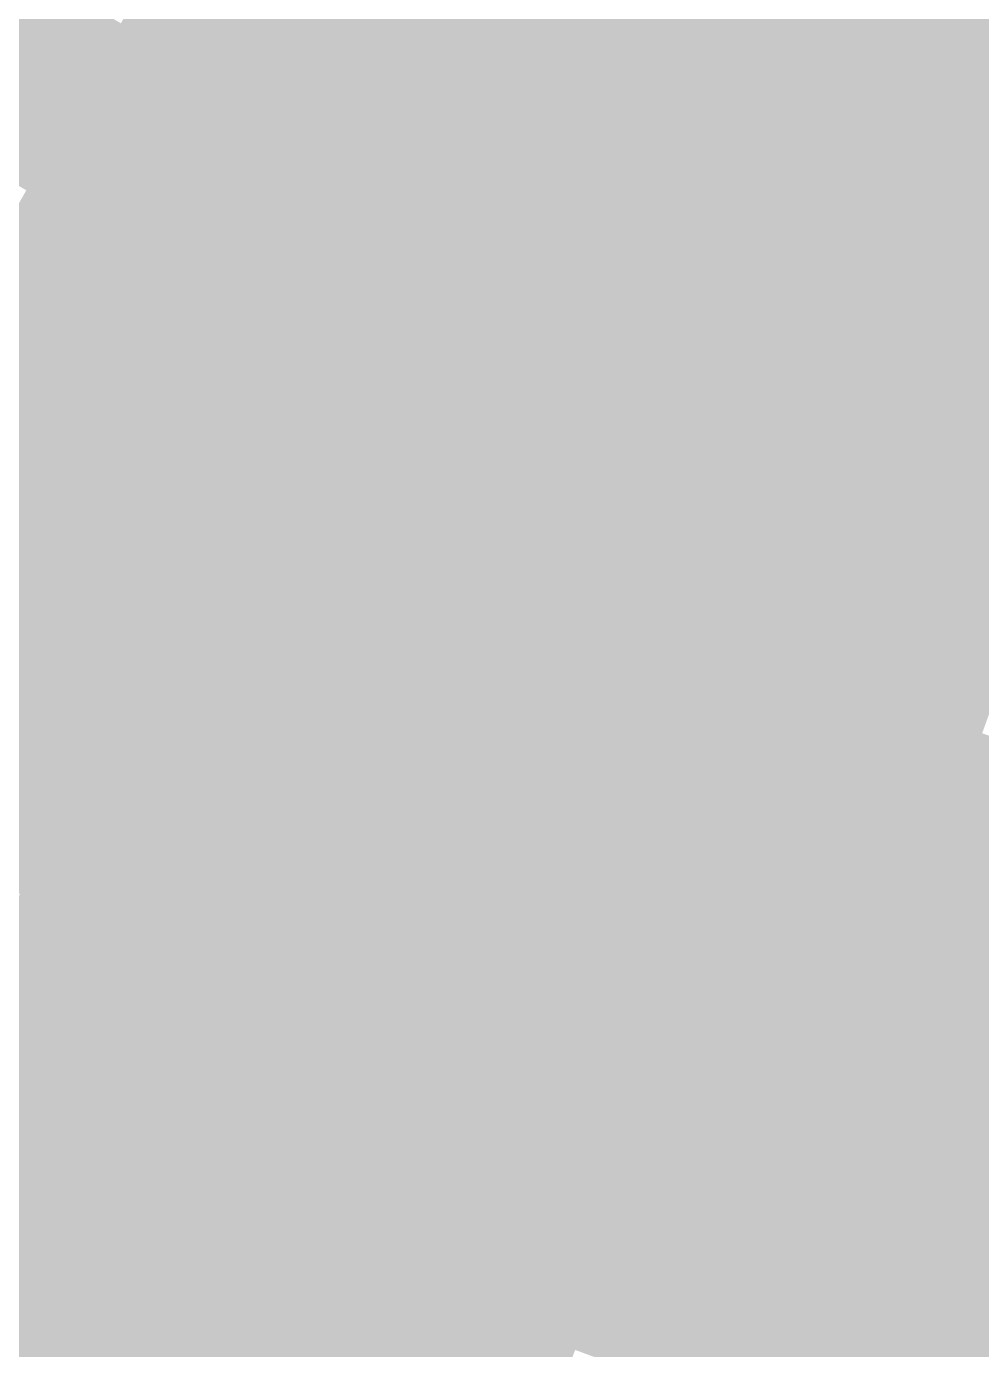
# Model space of a CAD drawing. Header units: inches. Extents: x -266 to 784, y -170 to 213.
# Drawn here: x -65.06 to -45.16, y -139.01 to -111.44 of the extents above; entities that cross this region are included whole.
import ezdxf

# ---------------------------------------------------------------- set-up
doc = ezdxf.new("R2010")
doc.units = ezdxf.units.IN
doc.header["$MEASUREMENT"] = 0

msp = doc.modelspace()

# ---------------------------------------------------------------- linework, layer by layer
at = {"color": 173, "true_color": 0x6661c3}
msp.add_solid([(-55.751805, -110.759813), (-56.201416, -111.653038), (-58.453195, -109.358237), (-58.924592, -110.240158)], dxfattribs=at)
at = {"color": 173, "true_color": 0x7168d0}
msp.add_solid([(-49.034199, -110.61938), (-49.43944, -111.53359), (-51.734166, -109.382704), (-52.161721, -110.286694)], dxfattribs=at)
at = {"color": 173, "true_color": 0x5f5dbb}
msp.add_solid([(-59.395989, -111.122079), (-59.867386, -112.004001), (-62.105172, -109.630961), (-62.59807, -110.501048)], dxfattribs=at)
at = {"color": 183, "true_color": 0x766ad4}
msp.add_solid([(-45.922012, -110.865544), (-46.304695, -111.789423), (-48.628958, -109.705171), (-49.034199, -110.61938)], dxfattribs=at)
at = {"color": 165, "true_color": 0x5959b2}
msp.add_solid([(-63.090969, -111.371135), (-63.583867, -112.241222), (-65.805151, -109.789262), (-66.319254, -110.646991)], dxfattribs=at)
at = {"color": 173, "true_color": 0x6a63c8}
msp.add_solid([(-52.589277, -111.190683), (-53.016832, -112.094672), (-55.302194, -109.866589), (-55.751805, -110.759813)], dxfattribs=at)
at = {"color": 183, "true_color": 0x7b6cd9}
msp.add_solid([(-42.827509, -111.026143), (-43.187404, -111.959136), (-45.539328, -109.941664), (-45.922012, -110.865544)], dxfattribs=at)
at = {"color": 173, "true_color": 0x645fbf}
msp.add_solid([(-56.201416, -111.653038), (-56.651028, -112.546262), (-58.924592, -110.240158), (-59.395989, -111.122079)], dxfattribs=at)
at = {"color": 173, "true_color": 0x5d5bb6}
msp.add_solid([(-59.867386, -112.004001), (-60.338782, -112.885922), (-62.59807, -110.501048), (-63.090969, -111.371135)], dxfattribs=at)
at = {"color": 173, "true_color": 0x6f65cc}
msp.add_solid([(-49.43944, -111.53359), (-49.844682, -112.4478), (-52.161721, -110.286694), (-52.589277, -111.190683)], dxfattribs=at)
at = {"color": 165, "true_color": 0x5656ae}
msp.add_solid([(-63.583867, -112.241222), (-64.076765, -113.111309), (-66.319254, -110.646991), (-66.833357, -111.504719)], dxfattribs=at)
at = {"color": 173, "true_color": 0x6861c3}
msp.add_solid([(-53.016832, -112.094672), (-53.444387, -112.998662), (-55.751805, -110.759813), (-56.201416, -111.653038)], dxfattribs=at)
at = {"color": 183, "true_color": 0x7468d0}
msp.add_solid([(-46.304695, -111.789423), (-46.687379, -112.713303), (-49.034199, -110.61938), (-49.43944, -111.53359)], dxfattribs=at)
at = {"color": 183, "true_color": 0x796ad4}
msp.add_solid([(-43.187404, -111.959136), (-43.547299, -112.892129), (-45.922012, -110.865544), (-46.304695, -111.789423)], dxfattribs=at)
at = {"color": 185, "true_color": 0x5b59b2}
msp.add_solid([(-60.338782, -112.885922), (-60.810179, -113.767843), (-63.090969, -111.371135), (-63.583867, -112.241222)], dxfattribs=at)
at = {"color": 173, "true_color": 0x615dbb}
msp.add_solid([(-56.651028, -112.546262), (-57.100639, -113.439486), (-59.395989, -111.122079), (-59.867386, -112.004001)], dxfattribs=at)
at = {"color": 173, "true_color": 0x6d63c8}
msp.add_solid([(-49.844682, -112.4478), (-50.249923, -113.36201), (-52.589277, -111.190683), (-53.016832, -112.094672)], dxfattribs=at)
at = {"color": 175, "true_color": 0x5454aa}
msp.add_solid([(-64.076765, -113.111309), (-64.569663, -113.981396), (-66.833357, -111.504719), (-67.34746, -112.362448)], dxfattribs=at)
at = {"color": 173, "true_color": 0x665fbf}
msp.add_solid([(-53.444387, -112.998662), (-53.871942, -113.902651), (-56.201416, -111.653038), (-56.651028, -112.546262)], dxfattribs=at)
at = {"color": 173, "true_color": 0x7165cc}
msp.add_solid([(-46.687379, -112.713303), (-47.070062, -113.637182), (-49.43944, -111.53359), (-49.844682, -112.4478)], dxfattribs=at)
at = {"color": 183, "true_color": 0x7668d0}
msp.add_solid([(-43.547299, -112.892129), (-43.907194, -113.825121), (-46.304695, -111.789423), (-46.687379, -112.713303)], dxfattribs=at)
at = {"color": 173, "true_color": 0x5f5bb6}
msp.add_solid([(-57.100639, -113.439486), (-57.55025, -114.332711), (-59.867386, -112.004001), (-60.338782, -112.885922)], dxfattribs=at)
at = {"color": 173, "true_color": 0x6a61c3}
msp.add_solid([(-50.249923, -113.36201), (-50.655164, -114.276219), (-53.016832, -112.094672), (-53.444387, -112.998662)], dxfattribs=at)
at = {"color": 175, "true_color": 0x5252a5}
msp.add_solid([(-64.569663, -113.981396), (-65.062561, -114.851483), (-67.34746, -112.362448), (-67.861562, -113.220177)], dxfattribs=at)
at = {"color": 185, "true_color": 0x5956ae}
msp.add_solid([(-60.810179, -113.767843), (-61.281576, -114.649764), (-63.583867, -112.241222), (-64.076765, -113.111309)], dxfattribs=at)
at = {"color": 173, "true_color": 0x6f63c8}
msp.add_solid([(-47.070062, -113.637182), (-47.452746, -114.561062), (-49.844682, -112.4478), (-50.249923, -113.36201)], dxfattribs=at)
at = {"color": 173, "true_color": 0x635dbb}
msp.add_solid([(-53.871942, -113.902651), (-54.299497, -114.80664), (-56.651028, -112.546262), (-57.100639, -113.439486)], dxfattribs=at)
at = {"color": 183, "true_color": 0x7465cc}
msp.add_solid([(-43.907194, -113.825121), (-44.26709, -114.758114), (-46.687379, -112.713303), (-47.070062, -113.637182)], dxfattribs=at)
at = {"color": 185, "true_color": 0x5d59b2}
msp.add_solid([(-57.55025, -114.332711), (-57.999862, -115.225935), (-60.338782, -112.885922), (-60.810179, -113.767843)], dxfattribs=at)
at = {"color": 173, "true_color": 0x685fbf}
msp.add_solid([(-50.655164, -114.276219), (-51.060406, -115.190429), (-53.444387, -112.998662), (-53.871942, -113.902651)], dxfattribs=at)
at = {"color": 185, "true_color": 0x5654aa}
msp.add_solid([(-61.281576, -114.649764), (-61.752973, -115.531686), (-64.076765, -113.111309), (-64.569663, -113.981396)], dxfattribs=at)
at = {"color": 173, "true_color": 0x615bb6}
msp.add_solid([(-54.299497, -114.80664), (-54.727052, -115.71063), (-57.100639, -113.439486), (-57.55025, -114.332711)], dxfattribs=at)
at = {"color": 173, "true_color": 0x6d61c3}
msp.add_solid([(-47.452746, -114.561062), (-47.835429, -115.484942), (-50.249923, -113.36201), (-50.655164, -114.276219)], dxfattribs=at)
at = {"color": 185, "true_color": 0x5b56ae}
msp.add_solid([(-57.999862, -115.225935), (-58.449473, -116.119159), (-60.810179, -113.767843), (-61.281576, -114.649764)], dxfattribs=at)
at = {"color": 173, "true_color": 0x7163c8}
msp.add_solid([(-44.26709, -114.758114), (-44.626985, -115.691107), (-47.070062, -113.637182), (-47.452746, -114.561062)], dxfattribs=at)
at = {"color": 175, "true_color": 0x5452a5}
msp.add_solid([(-61.752973, -115.531686), (-62.224369, -116.413607), (-64.569663, -113.981396), (-65.062561, -114.851483)], dxfattribs=at)
at = {"color": 173, "true_color": 0x665dbb}
msp.add_solid([(-51.060406, -115.190429), (-51.465647, -116.104639), (-53.871942, -113.902651), (-54.299497, -114.80664)], dxfattribs=at)
at = {"color": 185, "true_color": 0x5f59b2}
msp.add_solid([(-54.727052, -115.71063), (-55.154607, -116.614619), (-57.55025, -114.332711), (-57.999862, -115.225935)], dxfattribs=at)
at = {"color": 173, "true_color": 0x6a5fbf}
msp.add_solid([(-47.835429, -115.484942), (-48.218112, -116.408821), (-50.655164, -114.276219), (-51.060406, -115.190429)], dxfattribs=at)
at = {"color": 185, "true_color": 0x5854aa}
msp.add_solid([(-58.449473, -116.119159), (-58.899084, -117.012383), (-61.281576, -114.649764), (-61.752973, -115.531686)], dxfattribs=at)
at = {"color": 173, "true_color": 0x6f61c3}
msp.add_solid([(-44.626985, -115.691107), (-44.98688, -116.6241), (-47.452746, -114.561062), (-47.835429, -115.484942)], dxfattribs=at)
at = {"color": 175, "true_color": 0x5250a1}
msp.add_solid([(-62.224369, -116.413607), (-62.695766, -117.295528), (-65.062561, -114.851483), (-65.55546, -115.72157)], dxfattribs=at)
at = {"color": 173, "true_color": 0x635bb6}
msp.add_solid([(-51.465647, -116.104639), (-51.870888, -117.018849), (-54.299497, -114.80664), (-54.727052, -115.71063)], dxfattribs=at)
at = {"color": 185, "true_color": 0x5d56ae}
msp.add_solid([(-55.154607, -116.614619), (-55.582162, -117.518608), (-57.999862, -115.225935), (-58.449473, -116.119159)], dxfattribs=at)
at = {"color": 173, "true_color": 0x685dbb}
msp.add_solid([(-48.218112, -116.408821), (-48.600796, -117.332701), (-51.060406, -115.190429), (-51.465647, -116.104639)], dxfattribs=at)
at = {"color": 173, "true_color": 0x6c5fbf}
msp.add_solid([(-44.98688, -116.6241), (-45.346775, -117.557093), (-47.835429, -115.484942), (-48.218112, -116.408821)], dxfattribs=at)
at = {"color": 175, "true_color": 0x504e9d}
msp.add_solid([(-62.695766, -117.295528), (-63.167163, -118.177449), (-65.55546, -115.72157), (-66.048358, -116.591657)], dxfattribs=at)
at = {"color": 185, "true_color": 0x5652a5}
msp.add_solid([(-58.899084, -117.012383), (-59.348696, -117.905608), (-61.752973, -115.531686), (-62.224369, -116.413607)], dxfattribs=at)
at = {"color": 185, "true_color": 0x6159b2}
msp.add_solid([(-51.870888, -117.018849), (-52.27613, -117.933058), (-54.727052, -115.71063), (-55.154607, -116.614619)], dxfattribs=at)
at = {"color": 185, "true_color": 0x5a54aa}
msp.add_solid([(-55.582162, -117.518608), (-56.009717, -118.422597), (-58.449473, -116.119159), (-58.899084, -117.012383)], dxfattribs=at)
at = {"color": 173, "true_color": 0x655bb6}
msp.add_solid([(-48.600796, -117.332701), (-48.983479, -118.25658), (-51.465647, -116.104639), (-51.870888, -117.018849)], dxfattribs=at)
at = {"color": 175, "true_color": 0x4e4c99}
msp.add_solid([(-63.167163, -118.177449), (-63.638559, -119.059371), (-66.048358, -116.591657), (-66.541256, -117.461744)], dxfattribs=at)
at = {"color": 175, "true_color": 0x5450a1}
msp.add_solid([(-59.348696, -117.905608), (-59.798307, -118.798832), (-62.224369, -116.413607), (-62.695766, -117.295528)], dxfattribs=at)
at = {"color": 185, "true_color": 0x5f56ae}
msp.add_solid([(-52.27613, -117.933058), (-52.681371, -118.847268), (-55.154607, -116.614619), (-55.582162, -117.518608)], dxfattribs=at)
at = {"color": 173, "true_color": 0x6a5dbb}
msp.add_solid([(-45.346775, -117.557093), (-45.70667, -118.490085), (-48.218112, -116.408821), (-48.600796, -117.332701)], dxfattribs=at)
at = {"color": 173, "true_color": 0x6f5fbf}
msp.add_solid([(-42.111232, -117.693008), (-42.448122, -118.634552), (-44.98688, -116.6241), (-45.346775, -117.557093)], dxfattribs=at)
at = {"color": 185, "true_color": 0x5852a5}
msp.add_solid([(-56.009717, -118.422597), (-56.437272, -119.326587), (-58.899084, -117.012383), (-59.348696, -117.905608)], dxfattribs=at)
at = {"color": 185, "true_color": 0x6359b2}
msp.add_solid([(-48.983479, -118.25658), (-49.366163, -119.18046), (-51.870888, -117.018849), (-52.27613, -117.933058)], dxfattribs=at)
at = {"color": 175, "true_color": 0x524e9d}
msp.add_solid([(-59.798307, -118.798832), (-60.247918, -119.692056), (-62.695766, -117.295528), (-63.167163, -118.177449)], dxfattribs=at)
at = {"color": 173, "true_color": 0x685bb6}
msp.add_solid([(-45.70667, -118.490085), (-46.066565, -119.423078), (-48.600796, -117.332701), (-48.983479, -118.25658)], dxfattribs=at)
at = {"color": 175, "true_color": 0x4b4a94}
msp.add_solid([(-63.638559, -119.059371), (-64.109956, -119.941292), (-66.541256, -117.461744), (-67.034154, -118.331831)], dxfattribs=at)
at = {"color": 185, "true_color": 0x5c54aa}
msp.add_solid([(-52.681371, -118.847268), (-53.086612, -119.761478), (-55.582162, -117.518608), (-56.009717, -118.422597)], dxfattribs=at)
at = {"color": 173, "true_color": 0x6c5dbb}
msp.add_solid([(-42.448122, -118.634552), (-42.785011, -119.576096), (-45.346775, -117.557093), (-45.70667, -118.490085)], dxfattribs=at)
at = {"color": 185, "true_color": 0x5650a1}
msp.add_solid([(-56.437272, -119.326587), (-56.864827, -120.230576), (-59.348696, -117.905608), (-59.798307, -118.798832)], dxfattribs=at)
at = {"color": 185, "true_color": 0x6156ae}
msp.add_solid([(-49.366163, -119.18046), (-49.748846, -120.104339), (-52.27613, -117.933058), (-52.681371, -118.847268)], dxfattribs=at)
at = {"color": 175, "true_color": 0x4f4c99}
msp.add_solid([(-60.247918, -119.692056), (-60.69753, -120.585281), (-63.167163, -118.177449), (-63.638559, -119.059371)], dxfattribs=at)
at = {"color": 185, "true_color": 0x6559b2}
msp.add_solid([(-46.066565, -119.423078), (-46.42646, -120.356071), (-48.983479, -118.25658), (-49.366163, -119.18046)], dxfattribs=at)
at = {"color": 175, "true_color": 0x494890}
msp.add_solid([(-64.109956, -119.941292), (-64.581353, -120.823213), (-67.034154, -118.331831), (-67.527052, -119.201918)], dxfattribs=at)
at = {"color": 185, "true_color": 0x5a52a5}
msp.add_solid([(-53.086612, -119.761478), (-53.491853, -120.675688), (-56.009717, -118.422597), (-56.437272, -119.326587)], dxfattribs=at)
at = {"color": 173, "true_color": 0x6a5bb6}
msp.add_solid([(-42.785011, -119.576096), (-43.121901, -120.51764), (-45.70667, -118.490085), (-46.066565, -119.423078)], dxfattribs=at)
at = {"color": 175, "true_color": 0x534e9d}
msp.add_solid([(-56.864827, -120.230576), (-57.292383, -121.134565), (-59.798307, -118.798832), (-60.247918, -119.692056)], dxfattribs=at)
at = {"color": 175, "true_color": 0x4d4a94}
msp.add_solid([(-60.69753, -120.585281), (-61.147141, -121.478505), (-63.638559, -119.059371), (-64.109956, -119.941292)], dxfattribs=at)
at = {"color": 185, "true_color": 0x5e54aa}
msp.add_solid([(-49.748846, -120.104339), (-50.13153, -121.028219), (-52.681371, -118.847268), (-53.086612, -119.761478)], dxfattribs=at)
at = {"color": 175, "true_color": 0x47458c}
msp.add_solid([(-64.581353, -120.823213), (-65.05275, -121.705134), (-67.527052, -119.201918), (-68.019951, -120.072005)], dxfattribs=at)
at = {"color": 185, "true_color": 0x5850a1}
msp.add_solid([(-53.491853, -120.675688), (-53.897095, -121.589898), (-56.437272, -119.326587), (-56.864827, -120.230576)], dxfattribs=at)
at = {"color": 185, "true_color": 0x6356ae}
msp.add_solid([(-46.42646, -120.356071), (-46.786355, -121.289064), (-49.366163, -119.18046), (-49.748846, -120.104339)], dxfattribs=at)
at = {"color": 173, "true_color": 0x6759b2}
msp.add_solid([(-43.121901, -120.51764), (-43.458791, -121.459184), (-46.066565, -119.423078), (-46.42646, -120.356071)], dxfattribs=at)
at = {"color": 175, "true_color": 0x514c99}
msp.add_solid([(-57.292383, -121.134565), (-57.719938, -122.038555), (-60.247918, -119.692056), (-60.69753, -120.585281)], dxfattribs=at)
at = {"color": 185, "true_color": 0x5c52a5}
msp.add_solid([(-50.13153, -121.028219), (-50.514213, -121.952098), (-53.086612, -119.761478), (-53.491853, -120.675688)], dxfattribs=at)
at = {"color": 177, "true_color": 0x454388}
msp.add_solid([(-65.05275, -121.705134), (-65.524146, -122.587056), (-68.019951, -120.072005), (-68.512849, -120.942092)], dxfattribs=at)
at = {"color": 175, "true_color": 0x4b4890}
msp.add_solid([(-61.147141, -121.478505), (-61.596752, -122.371729), (-64.109956, -119.941292), (-64.581353, -120.823213)], dxfattribs=at)
at = {"color": 185, "true_color": 0x6054aa}
msp.add_solid([(-46.786355, -121.289064), (-47.14625, -122.222057), (-49.748846, -120.104339), (-50.13153, -121.028219)], dxfattribs=at)
at = {"color": 175, "true_color": 0x554e9d}
msp.add_solid([(-53.897095, -121.589898), (-54.302336, -122.504107), (-56.864827, -120.230576), (-57.292383, -121.134565)], dxfattribs=at)
at = {"color": 185, "true_color": 0x6556ae}
msp.add_solid([(-43.458791, -121.459184), (-43.795681, -122.400728), (-46.42646, -120.356071), (-46.786355, -121.289064)], dxfattribs=at)
at = {"color": 175, "true_color": 0x4f4a94}
msp.add_solid([(-57.719938, -122.038555), (-58.147493, -122.942544), (-60.69753, -120.585281), (-61.147141, -121.478505)], dxfattribs=at)
at = {"color": 185, "true_color": 0x5a50a1}
msp.add_solid([(-50.514213, -121.952098), (-50.896897, -122.875978), (-53.491853, -120.675688), (-53.897095, -121.589898)], dxfattribs=at)
at = {"color": 175, "true_color": 0x49458c}
msp.add_solid([(-61.596752, -122.371729), (-62.046364, -123.264954), (-64.581353, -120.823213), (-65.05275, -121.705134)], dxfattribs=at)
at = {"color": 185, "true_color": 0x5e52a5}
msp.add_solid([(-47.14625, -122.222057), (-47.506145, -123.155049), (-50.13153, -121.028219), (-50.514213, -121.952098)], dxfattribs=at)
at = {"color": 175, "true_color": 0x534c99}
msp.add_solid([(-54.302336, -122.504107), (-54.707577, -123.418317), (-57.292383, -121.134565), (-57.719938, -122.038555)], dxfattribs=at)
at = {"color": 185, "true_color": 0x6254aa}
msp.add_solid([(-43.795681, -122.400728), (-44.132571, -123.342273), (-46.786355, -121.289064), (-47.14625, -122.222057)], dxfattribs=at)
at = {"color": 175, "true_color": 0x4d4890}
msp.add_solid([(-58.147493, -122.942544), (-58.575048, -123.846533), (-61.147141, -121.478505), (-61.596752, -122.371729)], dxfattribs=at)
at = {"color": 177, "true_color": 0x464388}
msp.add_solid([(-62.046364, -123.264954), (-62.495975, -124.158178), (-65.05275, -121.705134), (-65.524146, -122.587056)], dxfattribs=at)
at = {"color": 185, "true_color": 0x574e9d}
msp.add_solid([(-50.896897, -122.875978), (-51.27958, -123.799857), (-53.897095, -121.589898), (-54.302336, -122.504107)], dxfattribs=at)
at = {"color": 175, "true_color": 0x514a94}
msp.add_solid([(-54.707577, -123.418317), (-55.112819, -124.332527), (-57.719938, -122.038555), (-58.147493, -122.942544)], dxfattribs=at)
at = {"color": 185, "true_color": 0x5b50a1}
msp.add_solid([(-47.506145, -123.155049), (-47.86604, -124.088042), (-50.514213, -121.952098), (-50.896897, -122.875978)], dxfattribs=at)
at = {"color": 175, "true_color": 0x4a458c}
msp.add_solid([(-58.575048, -123.846533), (-59.002603, -124.750522), (-61.596752, -122.371729), (-62.046364, -123.264954)], dxfattribs=at)
at = {"color": 185, "true_color": 0x6052a5}
msp.add_solid([(-44.132571, -123.342273), (-44.469461, -124.283817), (-47.14625, -122.222057), (-47.506145, -123.155049)], dxfattribs=at)
at = {"color": 177, "true_color": 0x444183}
msp.add_solid([(-62.495975, -124.158178), (-62.945586, -125.051402), (-65.524146, -122.587056), (-65.995543, -123.468977)], dxfattribs=at)
at = {"color": 175, "true_color": 0x554c99}
msp.add_solid([(-51.27958, -123.799857), (-51.662263, -124.723737), (-54.302336, -122.504107), (-54.707577, -123.418317)], dxfattribs=at)
at = {"color": 175, "true_color": 0x4e4890}
msp.add_solid([(-55.112819, -124.332527), (-55.51806, -125.246737), (-58.147493, -122.942544), (-58.575048, -123.846533)], dxfattribs=at)
at = {"color": 185, "true_color": 0x594e9d}
msp.add_solid([(-47.86604, -124.088042), (-48.225935, -125.021035), (-50.896897, -122.875978), (-51.27958, -123.799857)], dxfattribs=at)
at = {"color": 185, "true_color": 0x5d50a1}
msp.add_solid([(-44.469461, -124.283817), (-44.806351, -125.225361), (-47.506145, -123.155049), (-47.86604, -124.088042)], dxfattribs=at)
at = {"color": 177, "true_color": 0x423f7f}
msp.add_solid([(-62.945586, -125.051402), (-63.395197, -125.944626), (-65.995543, -123.468977), (-66.46694, -124.350898)], dxfattribs=at)
at = {"color": 187, "true_color": 0x484388}
msp.add_solid([(-59.002603, -124.750522), (-59.430158, -125.654512), (-62.046364, -123.264954), (-62.495975, -124.158178)], dxfattribs=at)
at = {"color": 175, "true_color": 0x524a94}
msp.add_solid([(-51.662263, -124.723737), (-52.044947, -125.647616), (-54.707577, -123.418317), (-55.112819, -124.332527)], dxfattribs=at)
at = {"color": 187, "true_color": 0x4c458c}
msp.add_solid([(-55.51806, -125.246737), (-55.923301, -126.160946), (-58.575048, -123.846533), (-59.002603, -124.750522)], dxfattribs=at)
at = {"color": 185, "true_color": 0x574c99}
msp.add_solid([(-48.225935, -125.021035), (-48.58583, -125.954028), (-51.27958, -123.799857), (-51.662263, -124.723737)], dxfattribs=at)
at = {"color": 177, "true_color": 0x464183}
msp.add_solid([(-59.430158, -125.654512), (-59.857713, -126.558501), (-62.495975, -124.158178), (-62.945586, -125.051402)], dxfattribs=at)
at = {"color": 175, "true_color": 0x504890}
msp.add_solid([(-52.044947, -125.647616), (-52.42763, -126.571496), (-55.112819, -124.332527), (-55.51806, -125.246737)], dxfattribs=at)
at = {"color": 185, "true_color": 0x5b4e9d}
msp.add_solid([(-44.806351, -125.225361), (-45.14324, -126.166905), (-47.86604, -124.088042), (-48.225935, -125.021035)], dxfattribs=at)
at = {"color": 177, "true_color": 0x403d7b}
msp.add_solid([(-63.395197, -125.944626), (-63.844809, -126.837851), (-66.46694, -124.350898), (-66.938337, -125.23282)], dxfattribs=at)
at = {"color": 187, "true_color": 0x4a4388}
msp.add_solid([(-55.923301, -126.160946), (-56.328543, -127.075156), (-59.002603, -124.750522), (-59.430158, -125.654512)], dxfattribs=at)
at = {"color": 175, "true_color": 0x544a94}
msp.add_solid([(-48.58583, -125.954028), (-48.945725, -126.887021), (-51.662263, -124.723737), (-52.044947, -125.647616)], dxfattribs=at)
at = {"color": 177, "true_color": 0x443f7f}
msp.add_solid([(-59.857713, -126.558501), (-60.285268, -127.46249), (-62.945586, -125.051402), (-63.395197, -125.944626)], dxfattribs=at)
at = {"color": 185, "true_color": 0x584c99}
msp.add_solid([(-45.14324, -126.166905), (-45.48013, -127.108449), (-48.225935, -125.021035), (-48.58583, -125.954028)], dxfattribs=at)
at = {"color": 177, "true_color": 0x3e3b76}
msp.add_solid([(-63.844809, -126.837851), (-64.29442, -127.731075), (-66.938337, -125.23282), (-67.409733, -126.114741)], dxfattribs=at)
at = {"color": 187, "true_color": 0x4e458c}
msp.add_solid([(-52.42763, -126.571496), (-52.810314, -127.495375), (-55.51806, -125.246737), (-55.923301, -126.160946)], dxfattribs=at)
at = {"color": 177, "true_color": 0x474183}
msp.add_solid([(-56.328543, -127.075156), (-56.733784, -127.989366), (-59.430158, -125.654512), (-59.857713, -126.558501)], dxfattribs=at)
at = {"color": 175, "true_color": 0x524890}
msp.add_solid([(-48.945725, -126.887021), (-49.30562, -127.820013), (-52.044947, -125.647616), (-52.42763, -126.571496)], dxfattribs=at)
at = {"color": 177, "true_color": 0x413d7b}
msp.add_solid([(-60.285268, -127.46249), (-60.712823, -128.36648), (-63.395197, -125.944626), (-63.844809, -126.837851)], dxfattribs=at)
at = {"color": 185, "true_color": 0x564a94}
msp.add_solid([(-45.48013, -127.108449), (-45.81702, -128.049993), (-48.58583, -125.954028), (-48.945725, -126.887021)], dxfattribs=at)
at = {"color": 177, "true_color": 0x3b3972}
msp.add_solid([(-64.29442, -127.731075), (-64.744031, -128.624299), (-67.409733, -126.114741), (-67.88113, -126.996662)], dxfattribs=at)
at = {"color": 187, "true_color": 0x4b4388}
msp.add_solid([(-52.810314, -127.495375), (-53.192997, -128.419255), (-55.923301, -126.160946), (-56.328543, -127.075156)], dxfattribs=at)
at = {"color": 185, "true_color": 0x5a4c99}
msp.add_solid([(-42.033353, -127.236776), (-42.347035, -128.186304), (-45.14324, -126.166905), (-45.48013, -127.108449)], dxfattribs=at)
at = {"color": 177, "true_color": 0x453f7f}
msp.add_solid([(-56.733784, -127.989366), (-57.139025, -128.903576), (-59.857713, -126.558501), (-60.285268, -127.46249)], dxfattribs=at)
at = {"color": 187, "true_color": 0x4f458c}
msp.add_solid([(-49.30562, -127.820013), (-49.665515, -128.753006), (-52.42763, -126.571496), (-52.810314, -127.495375)], dxfattribs=at)
at = {"color": 177, "true_color": 0x39366e}
msp.add_solid([(-64.744031, -128.624299), (-65.193643, -129.517524), (-67.88113, -126.996662), (-68.352527, -127.878583)], dxfattribs=at)
at = {"color": 177, "true_color": 0x3f3b76}
msp.add_solid([(-60.712823, -128.36648), (-61.140378, -129.270469), (-63.844809, -126.837851), (-64.29442, -127.731075)], dxfattribs=at)
at = {"color": 187, "true_color": 0x494183}
msp.add_solid([(-53.192997, -128.419255), (-53.575681, -129.343135), (-56.328543, -127.075156), (-56.733784, -127.989366)], dxfattribs=at)
at = {"color": 175, "true_color": 0x534890}
msp.add_solid([(-45.81702, -128.049993), (-46.15391, -128.991537), (-48.945725, -126.887021), (-49.30562, -127.820013)], dxfattribs=at)
at = {"color": 185, "true_color": 0x584a94}
msp.add_solid([(-42.347035, -128.186304), (-42.660717, -129.135833), (-45.48013, -127.108449), (-45.81702, -128.049993)], dxfattribs=at)
at = {"color": 177, "true_color": 0x433d7b}
msp.add_solid([(-57.139025, -128.903576), (-57.544267, -129.817785), (-60.285268, -127.46249), (-60.712823, -128.36648)], dxfattribs=at)
at = {"color": 187, "true_color": 0x4d4388}
msp.add_solid([(-49.665515, -128.753006), (-50.02541, -129.685999), (-52.810314, -127.495375), (-53.192997, -128.419255)], dxfattribs=at)
at = {"color": 177, "true_color": 0x3d3972}
msp.add_solid([(-61.140378, -129.270469), (-61.567933, -130.174458), (-64.29442, -127.731075), (-64.744031, -128.624299)], dxfattribs=at)
at = {"color": 187, "true_color": 0x51458c}
msp.add_solid([(-46.15391, -128.991537), (-46.4908, -129.933081), (-49.30562, -127.820013), (-49.665515, -128.753006)], dxfattribs=at)
at = {"color": 177, "true_color": 0x463f7f}
msp.add_solid([(-53.575681, -129.343135), (-53.958364, -130.267014), (-56.733784, -127.989366), (-57.139025, -128.903576)], dxfattribs=at)
at = {"color": 175, "true_color": 0x554890}
msp.add_solid([(-42.660717, -129.135833), (-42.974398, -130.085361), (-45.81702, -128.049993), (-46.15391, -128.991537)], dxfattribs=at)
at = {"color": 177, "true_color": 0x403b76}
msp.add_solid([(-57.544267, -129.817785), (-57.949508, -130.731995), (-60.712823, -128.36648), (-61.140378, -129.270469)], dxfattribs=at)
at = {"color": 187, "true_color": 0x4a4183}
msp.add_solid([(-50.02541, -129.685999), (-50.385305, -130.618992), (-53.192997, -128.419255), (-53.575681, -129.343135)], dxfattribs=at)
at = {"color": 177, "true_color": 0x3a366e}
msp.add_solid([(-61.567933, -130.174458), (-61.995489, -131.078447), (-64.744031, -128.624299), (-65.193643, -129.517524)], dxfattribs=at)
at = {"color": 177, "true_color": 0x443d7b}
msp.add_solid([(-53.958364, -130.267014), (-54.341047, -131.190894), (-57.139025, -128.903576), (-57.544267, -129.817785)], dxfattribs=at)
at = {"color": 187, "true_color": 0x4e4388}
msp.add_solid([(-46.4908, -129.933081), (-46.82769, -130.874625), (-49.665515, -128.753006), (-50.02541, -129.685999)], dxfattribs=at)
at = {"color": 187, "true_color": 0x53458c}
msp.add_solid([(-42.974398, -130.085361), (-43.28808, -131.034889), (-46.15391, -128.991537), (-46.4908, -129.933081)], dxfattribs=at)
at = {"color": 177, "true_color": 0x3e3972}
msp.add_solid([(-57.949508, -130.731995), (-58.354749, -131.646205), (-61.140378, -129.270469), (-61.567933, -130.174458)], dxfattribs=at)
at = {"color": 177, "true_color": 0x38346a}
msp.add_solid([(-61.995489, -131.078447), (-62.423044, -131.982437), (-65.193643, -129.517524), (-65.643254, -130.410748)], dxfattribs=at)
at = {"color": 187, "true_color": 0x483f7f}
msp.add_solid([(-50.385305, -130.618992), (-50.7452, -131.551985), (-53.575681, -129.343135), (-53.958364, -130.267014)], dxfattribs=at)
at = {"color": 177, "true_color": 0x423b76}
msp.add_solid([(-54.341047, -131.190894), (-54.723731, -132.114773), (-57.544267, -129.817785), (-57.949508, -130.731995)], dxfattribs=at)
at = {"color": 187, "true_color": 0x4c4183}
msp.add_solid([(-46.82769, -130.874625), (-47.164579, -131.816169), (-50.02541, -129.685999), (-50.385305, -130.618992)], dxfattribs=at)
at = {"color": 187, "true_color": 0x504388}
msp.add_solid([(-43.28808, -131.034889), (-43.601762, -131.984417), (-46.4908, -129.933081), (-46.82769, -130.874625)], dxfattribs=at)
at = {"color": 177, "true_color": 0x3c366e}
msp.add_solid([(-58.354749, -131.646205), (-58.759991, -132.560415), (-61.567933, -130.174458), (-61.995489, -131.078447)], dxfattribs=at)
at = {"color": 177, "true_color": 0x463d7b}
msp.add_solid([(-50.7452, -131.551985), (-51.105095, -132.484977), (-53.958364, -130.267014), (-54.341047, -131.190894)], dxfattribs=at)
at = {"color": 199, "true_color": 0x363265}
msp.add_solid([(-62.423044, -131.982437), (-62.850599, -132.886426), (-65.643254, -130.410748), (-66.092865, -131.303972)], dxfattribs=at)
at = {"color": 187, "true_color": 0x4a3f7f}
msp.add_solid([(-47.164579, -131.816169), (-47.501469, -132.757713), (-50.385305, -130.618992), (-50.7452, -131.551985)], dxfattribs=at)
at = {"color": 177, "true_color": 0x3f3972}
msp.add_solid([(-54.723731, -132.114773), (-55.106414, -133.038653), (-57.949508, -130.731995), (-58.354749, -131.646205)], dxfattribs=at)
at = {"color": 187, "true_color": 0x4e4183}
msp.add_solid([(-43.601762, -131.984417), (-43.915444, -132.933945), (-46.82769, -130.874625), (-47.164579, -131.816169)], dxfattribs=at)
at = {"color": 177, "true_color": 0x39346a}
msp.add_solid([(-58.759991, -132.560415), (-59.165232, -133.474624), (-61.995489, -131.078447), (-62.423044, -131.982437)], dxfattribs=at)
at = {"color": 177, "true_color": 0x433b76}
msp.add_solid([(-51.105095, -132.484977), (-51.46499, -133.41797), (-54.341047, -131.190894), (-54.723731, -132.114773)], dxfattribs=at)
at = {"color": 189, "true_color": 0x343061}
msp.add_solid([(-62.850599, -132.886426), (-63.278154, -133.790415), (-66.092865, -131.303972), (-66.542477, -132.197197)], dxfattribs=at)
at = {"color": 177, "true_color": 0x3d366e}
msp.add_solid([(-55.106414, -133.038653), (-55.489098, -133.962532), (-58.354749, -131.646205), (-58.759991, -132.560415)], dxfattribs=at)
at = {"color": 177, "true_color": 0x473d7b}
msp.add_solid([(-47.501469, -132.757713), (-47.838359, -133.699257), (-50.7452, -131.551985), (-51.105095, -132.484977)], dxfattribs=at)
at = {"color": 199, "true_color": 0x373265}
msp.add_solid([(-59.165232, -133.474624), (-59.570473, -134.388834), (-62.423044, -131.982437), (-62.850599, -132.886426)], dxfattribs=at)
at = {"color": 187, "true_color": 0x4b3f7f}
msp.add_solid([(-43.915444, -132.933945), (-44.229125, -133.883473), (-47.164579, -131.816169), (-47.501469, -132.757713)], dxfattribs=at)
at = {"color": 189, "true_color": 0x312e5d}
msp.add_solid([(-63.278154, -133.790415), (-63.705709, -134.694405), (-66.542477, -132.197197), (-66.992088, -133.090421)], dxfattribs=at)
at = {"color": 177, "true_color": 0x413972}
msp.add_solid([(-51.46499, -133.41797), (-51.824885, -134.350963), (-54.723731, -132.114773), (-55.106414, -133.038653)], dxfattribs=at)
at = {"color": 177, "true_color": 0x3b346a}
msp.add_solid([(-55.489098, -133.962532), (-55.871781, -134.886412), (-58.759991, -132.560415), (-59.165232, -133.474624)], dxfattribs=at)
at = {"color": 177, "true_color": 0x453b76}
msp.add_solid([(-47.838359, -133.699257), (-48.175249, -134.640801), (-51.105095, -132.484977), (-51.46499, -133.41797)], dxfattribs=at)
at = {"color": 199, "true_color": 0x353061}
msp.add_solid([(-59.570473, -134.388834), (-59.975714, -135.303044), (-62.850599, -132.886426), (-63.278154, -133.790415)], dxfattribs=at)
at = {"color": 187, "true_color": 0x483d7b}
msp.add_solid([(-44.229125, -133.883473), (-44.542807, -134.833002), (-47.501469, -132.757713), (-47.838359, -133.699257)], dxfattribs=at)
at = {"color": 189, "true_color": 0x2f2c59}
msp.add_solid([(-63.705709, -134.694405), (-64.133264, -135.598394), (-66.992088, -133.090421), (-67.441699, -133.983645)], dxfattribs=at)
at = {"color": 177, "true_color": 0x3e366e}
msp.add_solid([(-51.824885, -134.350963), (-52.18478, -135.283956), (-55.106414, -133.038653), (-55.489098, -133.962532)], dxfattribs=at)
at = {"color": 177, "true_color": 0x423972}
msp.add_solid([(-48.175249, -134.640801), (-48.512139, -135.582345), (-51.46499, -133.41797), (-51.824885, -134.350963)], dxfattribs=at)
at = {"color": 199, "true_color": 0x383265}
msp.add_solid([(-55.871781, -134.886412), (-56.254465, -135.810291), (-59.165232, -133.474624), (-59.570473, -134.388834)], dxfattribs=at)
at = {"color": 177, "true_color": 0x463b76}
msp.add_solid([(-44.542807, -134.833002), (-44.856489, -135.78253), (-47.838359, -133.699257), (-48.175249, -134.640801)], dxfattribs=at)
at = {"color": 189, "true_color": 0x2d2a54}
msp.add_solid([(-64.133264, -135.598394), (-64.560819, -136.502383), (-67.441699, -133.983645), (-67.891311, -134.876869)], dxfattribs=at)
at = {"color": 189, "true_color": 0x322e5d}
msp.add_solid([(-59.975714, -135.303044), (-60.380956, -136.217254), (-63.278154, -133.790415), (-63.705709, -134.694405)], dxfattribs=at)
at = {"color": 177, "true_color": 0x3c346a}
msp.add_solid([(-52.18478, -135.283956), (-52.544675, -136.216949), (-55.489098, -133.962532), (-55.871781, -134.886412)], dxfattribs=at)
at = {"color": 199, "true_color": 0x363061}
msp.add_solid([(-56.254465, -135.810291), (-56.637148, -136.734171), (-59.570473, -134.388834), (-59.975714, -135.303044)], dxfattribs=at)
at = {"color": 177, "true_color": 0x40366e}
msp.add_solid([(-48.512139, -135.582345), (-48.849029, -136.523889), (-51.824885, -134.350963), (-52.18478, -135.283956)], dxfattribs=at)
at = {"color": 189, "true_color": 0x302c59}
msp.add_solid([(-60.380956, -136.217254), (-60.786197, -137.131463), (-63.705709, -134.694405), (-64.133264, -135.598394)], dxfattribs=at)
at = {"color": 177, "true_color": 0x433972}
msp.add_solid([(-44.856489, -135.78253), (-45.170171, -136.732058), (-48.175249, -134.640801), (-48.512139, -135.582345)], dxfattribs=at)
at = {"color": 179, "true_color": 0x2a2850}
msp.add_solid([(-64.560819, -136.502383), (-64.988374, -137.406373), (-67.891311, -134.876869), (-68.340922, -135.770094)], dxfattribs=at)
at = {"color": 199, "true_color": 0x393265}
msp.add_solid([(-52.544675, -136.216949), (-52.90457, -137.149941), (-55.871781, -134.886412), (-56.254465, -135.810291)], dxfattribs=at)
at = {"color": 189, "true_color": 0x332e5d}
msp.add_solid([(-56.637148, -136.734171), (-57.019831, -137.65805), (-59.975714, -135.303044), (-60.380956, -136.217254)], dxfattribs=at)
at = {"color": 177, "true_color": 0x3d346a}
msp.add_solid([(-48.849029, -136.523889), (-49.185919, -137.465434), (-52.18478, -135.283956), (-52.544675, -136.216949)], dxfattribs=at)
at = {"color": 189, "true_color": 0x2e2a54}
msp.add_solid([(-60.786197, -137.131463), (-61.191438, -138.045673), (-64.133264, -135.598394), (-64.560819, -136.502383)], dxfattribs=at)
at = {"color": 177, "true_color": 0x41366e}
msp.add_solid([(-45.170171, -136.732058), (-45.483852, -137.681586), (-48.512139, -135.582345), (-48.849029, -136.523889)], dxfattribs=at)
at = {"color": 179, "true_color": 0x28254c}
msp.add_solid([(-64.988374, -137.406373), (-65.415929, -138.310362), (-68.340922, -135.770094), (-68.790533, -136.663318)], dxfattribs=at)
at = {"color": 199, "true_color": 0x373061}
msp.add_solid([(-52.90457, -137.149941), (-53.264465, -138.082934), (-56.254465, -135.810291), (-56.637148, -136.734171)], dxfattribs=at)
at = {"color": 177, "true_color": 0x453972}
msp.add_solid([(-41.510709, -136.842468), (-41.800994, -137.799408), (-44.856489, -135.78253), (-45.170171, -136.732058)], dxfattribs=at)
at = {"color": 189, "true_color": 0x312c59}
msp.add_solid([(-57.019831, -137.65805), (-57.402515, -138.58193), (-60.380956, -136.217254), (-60.786197, -137.131463)], dxfattribs=at)
at = {"color": 199, "true_color": 0x3b3265}
msp.add_solid([(-49.185919, -137.465434), (-49.522808, -138.406978), (-52.544675, -136.216949), (-52.90457, -137.149941)], dxfattribs=at)
at = {"color": 189, "true_color": 0x2b2850}
msp.add_solid([(-61.191438, -138.045673), (-61.59668, -138.959883), (-64.560819, -136.502383), (-64.988374, -137.406373)], dxfattribs=at)
at = {"color": 199, "true_color": 0x352e5d}
msp.add_solid([(-53.264465, -138.082934), (-53.62436, -139.015927), (-56.637148, -136.734171), (-57.019831, -137.65805)], dxfattribs=at)
at = {"color": 177, "true_color": 0x3e346a}
msp.add_solid([(-45.483852, -137.681586), (-45.797534, -138.631114), (-48.849029, -136.523889), (-49.185919, -137.465434)], dxfattribs=at)
at = {"color": 177, "true_color": 0x42366e}
msp.add_solid([(-41.800994, -137.799408), (-42.091278, -138.756349), (-45.170171, -136.732058), (-45.483852, -137.681586)], dxfattribs=at)
at = {"color": 189, "true_color": 0x2f2a54}
msp.add_solid([(-57.402515, -138.58193), (-57.785198, -139.505809), (-60.786197, -137.131463), (-61.191438, -138.045673)], dxfattribs=at)
at = {"color": 199, "true_color": 0x383061}
msp.add_solid([(-49.522808, -138.406978), (-49.859698, -139.348522), (-52.90457, -137.149941), (-53.264465, -138.082934)], dxfattribs=at)
at = {"color": 179, "true_color": 0x29254c}
msp.add_solid([(-61.59668, -138.959883), (-62.001921, -139.874093), (-64.988374, -137.406373), (-65.415929, -138.310362)], dxfattribs=at)
at = {"color": 199, "true_color": 0x3c3265}
msp.add_solid([(-45.797534, -138.631114), (-46.111216, -139.580643), (-49.185919, -137.465434), (-49.522808, -138.406978)], dxfattribs=at)
at = {"color": 189, "true_color": 0x322c59}
msp.add_solid([(-53.62436, -139.015927), (-53.984255, -139.94892), (-57.019831, -137.65805), (-57.402515, -138.58193)], dxfattribs=at)
at = {"color": 177, "true_color": 0x40346a}
msp.add_solid([(-42.091278, -138.756349), (-42.381563, -139.713289), (-45.483852, -137.681586), (-45.797534, -138.631114)], dxfattribs=at)
at = {"color": 189, "true_color": 0x2c2850}
msp.add_solid([(-57.785198, -139.505809), (-58.167882, -140.429689), (-61.191438, -138.045673), (-61.59668, -138.959883)], dxfattribs=at)
at = {"color": 199, "true_color": 0x362e5d}
msp.add_solid([(-49.859698, -139.348522), (-50.196588, -140.290066), (-53.264465, -138.082934), (-53.62436, -139.015927)], dxfattribs=at)
at = {"color": 179, "true_color": 0x272348}
msp.add_solid([(-62.001921, -139.874093), (-62.407162, -140.788302), (-65.415929, -138.310362), (-65.843484, -139.214351)], dxfattribs=at)
at = {"color": 189, "true_color": 0x302a54}
msp.add_solid([(-53.984255, -139.94892), (-54.344151, -140.881913), (-57.402515, -138.58193), (-57.785198, -139.505809)], dxfattribs=at)
at = {"color": 199, "true_color": 0x393061}
msp.add_solid([(-46.111216, -139.580643), (-46.424898, -140.530171), (-49.522808, -138.406978), (-49.859698, -139.348522)], dxfattribs=at)
at = {"color": 199, "true_color": 0x3d3265}
msp.add_solid([(-42.381563, -139.713289), (-42.671848, -140.670229), (-45.797534, -138.631114), (-46.111216, -139.580643)], dxfattribs=at)
at = {"color": 179, "true_color": 0x2a254c}
msp.add_solid([(-58.167882, -140.429689), (-58.550565, -141.353568), (-61.59668, -138.959883), (-62.001921, -139.874093)], dxfattribs=at)

doc.saveas('drawing.dxf')
